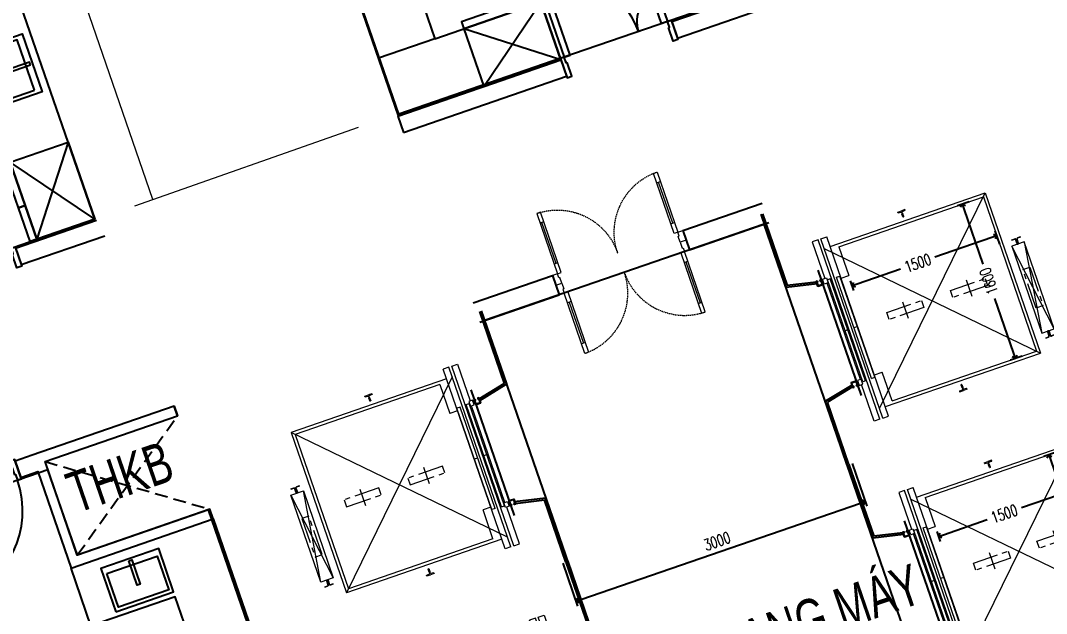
# Model space of a CAD drawing. Header units: millimetres. Extents: x -361702973 to 361248309, y -356458554 to 356543577.
# Drawn here: x 97716 to 107778, y 41030 to 46842 of the extents above; entities that cross this region are included whole.
import ezdxf
from ezdxf.enums import TextEntityAlignment as Align

# ---------------------------------------------------------------- set-up
doc = ezdxf.new("R2010")
doc.units = ezdxf.units.MM
doc.header["$LTSCALE"] = 100
doc.header["$MEASUREMENT"] = 0
for name, pattern in [('ACAD_ISO03W100', [30, 12, -18]), ('Xref_ST_MBDV Cot vach 30.7.2022$0$CENTERX2', [4, 2.5, -0.5, 0.5, -0.5]), ('Xref_ST_MBDV Cot vach 30.7.2022$0$HIDDEN', [0.375, 0.25, -0.125]), ('Xref_ST_MBDV Cot vach 30.7.2022$0$HIDDEN2', [0.1875, 0.125, -0.0625]), ('Xref_ST_MBDV Cot vach 30.7.2022$0$PHANTOMX2', [5, 2.5, -0.5, 0.5, -0.5, 0.5, -0.5])]:
    doc.linetypes.add(name, pattern=pattern)
for name, color, linetype in [('A-_FURN----_E-_N', 251, 'Continuous'), ('A-_SANIEQPT_E-_N', 251, 'Continuous'), ('A-ANNO-ROOM', 50, 'Continuous'), ('dien tich thong thuy', 3, 'Continuous'), ('IDEA - dim', 251, 'Continuous'), ('KT-Net manh', 139, 'Continuous'), ('KT-Tuong', 1, 'Continuous'), ('Xref_ST_MBDV Cot vach 30.7.2022$0$KT-Khuat', 9, 'Xref_ST_MBDV Cot vach 30.7.2022$0$HIDDEN'), ('Xref_ST_MBDV Cot vach 30.7.2022$0$KT-Net manh', 139, 'Continuous'), ('Xref_ST_MBDV Cot vach 30.7.2022$0$KT-Text', 7, 'Continuous'), ('Xref_ST_MBDV Cot vach 30.7.2022$0$KT-Tuong', 1, 'Continuous')]:
    doc.layers.add(name, color=color, linetype=linetype)
for name, color, linetype, lineweight in [('AUDIT_I_220808132811-11', 7, 'Continuous', 9), ('Xref_ST_MBDV Cot vach 30.7.2022$0$CUA', 37, 'Continuous', 13), ('Xref_ST_MBDV Cot vach 30.7.2022$0$KT-Noi that', 36, 'Continuous', 9)]:
    doc.layers.add(name, color=color, linetype=linetype, lineweight=lineweight)
doc.styles.add('220126_HDN_HBA typical plan$0$211210_HDN_HBA_TYPICAL PLAN CORE OPT 1$0$HBA-Text', font='GOTHIC.TTF')
doc.styles.add('Xref_ST_MBDV Cot vach 30.7.2022$0$Arial', font='arial.ttf', dxfattribs={"width": 0.7})
doc.styles.add('Xref_ST_MBDV Cot vach 30.7.2022$0$DIM', font='vnsimli.shx', dxfattribs={"width": 0.7})
doc.styles.add('Xref_ST_MBDV Cot vach 30.7.2022$0$xref.N.Cot vach tang N2$0$DIM', font='vnsimli.shx', dxfattribs={"width": 0.7})
doc.dimstyles.new('Xref_ST_MBDV Cot vach 30.7.2022$0$CCU 1-100 A1', dxfattribs={"dimscale": 100, "dimtxt": 2.2, "dimasz": 1, "dimexe": 1, "dimexo": 0, "dimgap": 1, "dimtad": 1, "dimdec": 0, "dimdsep": 46, "dimtxsty": 'Xref_ST_MBDV Cot vach 30.7.2022$0$DIM', "dimblk1": 'Xref_ST_MBDV Cot vach 30.7.2022$0$_ARCHTICK', "dimblk2": 'Xref_ST_MBDV Cot vach 30.7.2022$0$_ARCHTICK', "dimsah": 1, "dimcen": 0, "dimdle": 1, "dimclrd": 256, "dimclre": 256, "dimclrt": 31, "dimadec": 0, "dimazin": 0, "dimtfac": 1, "dimtdec": 0, "dimtix": 1, "dimtmove": 2, "dimatfit": 3, "dimldrblk": 'Xref_ST_MBDV Cot vach 30.7.2022$0$_ARCHTICK', "dimfxl": 8, "dimtolj": 1, "dimarcsym": 0})
doc.dimstyles.new('Xref_ST_MBDV Cot vach 30.7.2022$0$xref.N.Cot vach tang N2$0$CCU 1-100 A1', dxfattribs={"dimscale": 100, "dimtxt": 2.2, "dimasz": 1, "dimexe": 1, "dimexo": 0, "dimgap": 1, "dimtad": 1, "dimdec": 0, "dimdsep": 46, "dimtxsty": 'Xref_ST_MBDV Cot vach 30.7.2022$0$xref.N.Cot vach tang N2$0$DIM', "dimblk1": 'Xref_ST_MBDV Cot vach 30.7.2022$0$xref.N.Cot vach tang N2$0$_ARCHTICK', "dimblk2": 'Xref_ST_MBDV Cot vach 30.7.2022$0$xref.N.Cot vach tang N2$0$_ARCHTICK', "dimsah": 1, "dimcen": 0, "dimdle": 1, "dimclrd": 256, "dimclre": 256, "dimclrt": 31, "dimadec": 0, "dimazin": 0, "dimtfac": 1, "dimtdec": 0, "dimtix": 1, "dimtmove": 2, "dimatfit": 3, "dimldrblk": 'Xref_ST_MBDV Cot vach 30.7.2022$0$xref.N.Cot vach tang N2$0$_ARCHTICK', "dimfxl": 8, "dimtolj": 1, "dimarcsym": 0})

# ---------------------------------------------------------------- blocks, each defined once
blk = doc.blocks.new('A$C418F5BC8')
at = {"layer": 'A-ANNO-ROOM', "insert": (648, 1091), "char_height": 600, "attachment_point": 2, "rotation": 50.4488, "style": '220126_HDN_HBA typical plan$0$211210_HDN_HBA_TYPICAL PLAN CORE OPT 1$0$HBA-Text'}
blk.add_mtext_dynamic_manual_height_columns('SL-S', width=722857412.87, gutter_width=9766, heights=[0], dxfattribs=at)
blk = doc.blocks.new('A$C1AAC5519')
at = {"layer": 'A-ANNO-ROOM', "insert": (773, 1217), "char_height": 600, "attachment_point": 2, "rotation": 50.4488, "style": '220126_HDN_HBA typical plan$0$211210_HDN_HBA_TYPICAL PLAN CORE OPT 1$0$HBA-Text'}
blk.add_mtext_dynamic_manual_height_columns('1-BR', width=722857412.87, gutter_width=9766, heights=[0], dxfattribs=at)
blk = doc.blocks.new('A$C2A6C5140')
at = {"layer": 'A-ANNO-ROOM', "insert": (731, 1190, 0), "char_height": 600, "attachment_point": 2, "rotation": 50.4488, "style": '220126_HDN_HBA typical plan$0$211210_HDN_HBA_TYPICAL PLAN CORE OPT 1$0$HBA-Text'}
blk.add_mtext_dynamic_manual_height_columns('2-BR', width=722857412.87, gutter_width=9766, heights=[0], dxfattribs=at)
blk = doc.blocks.new('A$C5388591E')
at = {"layer": 'A-ANNO-ROOM', "insert": (894, 842, 0), "char_height": 600, "attachment_point": 2, "rotation": 1.4065, "style": '220126_HDN_HBA typical plan$0$211210_HDN_HBA_TYPICAL PLAN CORE OPT 1$0$HBA-Text'}
blk.add_mtext_dynamic_manual_height_columns('3-BR', width=722857412.87, gutter_width=9766, heights=[0], dxfattribs=at)
blk = doc.blocks.new('A$C21AF0CCA')
at = {"layer": 'A-ANNO-ROOM', "insert": (1198, 815), "char_height": 600, "attachment_point": 2, "rotation": 0.1054, "style": '220126_HDN_HBA typical plan$0$211210_HDN_HBA_TYPICAL PLAN CORE OPT 1$0$HBA-Text'}
blk.add_mtext_dynamic_manual_height_columns('1-BR+', width=722857412.87, gutter_width=9766, heights=[0], dxfattribs=at)
blk = doc.blocks.new('Xref_ST_MBDV Cot vach 30.7.2022$0$_Open90')
at = {"color": 0, "linetype": 'ByBlock', "lineweight": -2}
for p, q in [((0, 0), (-1, 0)), ((-0.5, 0.5), (0, 0)), ((0, 0), (-0.5, -0.5))]:
    blk.add_line(p, q, dxfattribs=at)
blk = doc.blocks.new('*D108')
at = {"layer": 'Defpoints', "color": 5, "transparency": 16777216}
for p, q in [((-2230, 1494), (-2230, 1596)), ((-2180, 1546), (-1728, 1546)), ((-780, 1546), (-1372, 1546)), ((-730, 1457), (-730, 1596))]:
    blk.add_line(p, q, dxfattribs=at)
at = {"layer": 'Defpoints', "color": 0, "transparency": 16777216}
for p in [(-2230, 1546), (-2230, 1494, 0), (-730, 1457, 0)]:
    blk.add_point(p, dxfattribs=at)
at = {"layer": 'Defpoints', "color": 5, "transparency": 16777216, "xscale": 50, "yscale": 50, "zscale": 50, "rotation": 180}
blk.add_blockref('Xref_ST_MBDV Cot vach 30.7.2022$0$_Open90', (-2230, 1546), dxfattribs=at)
at = {"layer": 'Defpoints', "color": 5, "transparency": 16777216, "xscale": 50, "yscale": 50, "zscale": 50}
blk.add_blockref('Xref_ST_MBDV Cot vach 30.7.2022$0$_Open90', (-730, 1546), dxfattribs=at)
at = {"layer": 'Defpoints', "color": 5, "transparency": 16777216, "insert": (-1550, 1546), "char_height": 110, "attachment_point": 5, "style": 'Xref_ST_MBDV Cot vach 30.7.2022$0$DIM'}
blk.add_mtext('\\A1;1500', dxfattribs=at)
blk = doc.blocks.new('Xref_ST_MBDV Cot vach 30.7.2022$0$_ARCHTICK')
at = {"color": 0, "linetype": 'ByBlock', "const_width": 0.15}
blk.add_lwpolyline([(-0.5, -0.5), (0.5, 0.5)], dxfattribs=at)
blk = doc.blocks.new('*D109')
at = {"layer": 'Defpoints', "color": 5, "transparency": 16777216}
for p, q in [((-879, 1950), (-1000, 1950)), ((-950, 1900), (-950, 1328)), ((-950, 400), (-950, 972)), ((-879, 350), (-1000, 350))]:
    blk.add_line(p, q, dxfattribs=at)
at = {"layer": 'Defpoints', "color": 0, "transparency": 16777216}
for p in [(-879, 1950, 0), (-950, 350), (-879, 350, 0)]:
    blk.add_point(p, dxfattribs=at)
at = {"layer": 'Defpoints', "color": 5, "transparency": 16777216, "xscale": 50, "yscale": 50, "zscale": 50}
for p, rotation in [((-950, 1950), 90), ((-950, 350), 270)]:
    blk.add_blockref('Xref_ST_MBDV Cot vach 30.7.2022$0$_Open90', p, dxfattribs=dict(at, rotation=rotation))
at = {"layer": 'Defpoints', "color": 5, "transparency": 16777216, "insert": (-950, 1150), "char_height": 110, "attachment_point": 5, "rotation": 90, "style": 'Xref_ST_MBDV Cot vach 30.7.2022$0$DIM'}
blk.add_mtext('\\A1;1600', dxfattribs=at)
blk = doc.blocks.new('*U114')
for p, q in [((-1260, 525), (-1300, 525)), ((-1280, 100), (-1280, 525)), ((-90, 525), (-50, 525)), ((-70, 100), (-70, 525)), ((-1260, 100), (-1300, 100)), ((-90, 100), (-50, 100))]:
    blk.add_line(p, q)
for points in [[(-1300, 0), (-1260, 0), (-1260, 625), (-1300, 625)], [(-50, 0), (-90, 0), (-90, 625), (-50, 625)], [(-1350, -100), (-1290, -100), (-1290, -40), (-1300, -40), (-1300, 0), (-1350, 0)], [(0, -100), (-60, -100), (-60, -40), (-50, -40), (-50, 0), (0, 0)]]:
    blk.add_lwpolyline(points, close=True)
at = {"linetype": 'Xref_ST_MBDV Cot vach 30.7.2022$0$HIDDEN2'}
for centre, start, end in [((-1300, 0), 0, 90), ((-50, 0), 90, 180)]:
    blk.add_arc(centre, 625, start, end, dxfattribs=at)
blk = doc.blocks.new('Xref_ST_MBDV Cot vach 30.7.2022$0$xref.N.Cot vach tang N2$0$_Open90')
at = {"color": 0, "linetype": 'ByBlock', "lineweight": -2}
for p, q in [((0, 0), (-1, 0)), ((-0.5, 0.5), (0, 0)), ((0, 0), (-0.5, -0.5))]:
    blk.add_line(p, q, dxfattribs=at)
blk = doc.blocks.new('*D485')
at = {"layer": 'Defpoints', "color": 5, "transparency": 16777216}
for p, q in [((105871, 42501), (106016, 42081)), ((103211, 41166), (105953, 42112)), ((103035, 41522), (103180, 41102))]:
    blk.add_line(p, q, dxfattribs=at)
at = {"layer": 'Defpoints', "color": 0, "transparency": 16777216}
for p in [(105871, 42501), (106000, 42128), (103035, 41522)]:
    blk.add_point(p, dxfattribs=at)
at = {"layer": 'Defpoints', "color": 5, "transparency": 16777216, "xscale": 50, "yscale": 50, "zscale": 50}
for p, rotation in [((106000, 42128), 19.04747130685717), ((103164, 41149), 199.0474713068571)]:
    blk.add_blockref('Xref_ST_MBDV Cot vach 30.7.2022$0$xref.N.Cot vach tang N2$0$_Open90', p, dxfattribs=dict(at, rotation=rotation))
at = {"layer": 'Defpoints', "color": 5, "transparency": 16777216, "insert": (104548, 41738), "char_height": 110, "attachment_point": 5, "rotation": 19.0475, "style": 'Xref_ST_MBDV Cot vach 30.7.2022$0$xref.N.Cot vach tang N2$0$DIM'}
blk.add_mtext('\\A1;3000', dxfattribs=at)
blk = doc.blocks.new('Xref_ST_MBDV Cot vach 30.7.2022$0$xref.N.Cot vach tang N2$0$_ARCHTICK')
at = {"color": 0, "linetype": 'ByBlock', "const_width": 0.15}
blk.add_lwpolyline([(-0.5, -0.5), (0.5, 0.5)], dxfattribs=at)
blk = doc.blocks.new('*U148')
at = {"ltscale": 5}
for points in [[(-300, -450), (300, -450), (300, 0), (-300, 0)], [(-261, -65), (261, -65), (261, -415), (-261, -415)], [(-15, -20), (15, -20), (15, -270), (-15, -270)]]:
    blk.add_lwpolyline(points, close=True, dxfattribs=at)
blk = doc.blocks.new('12')
at = {"layer": 'A-_FURN----_E-_N', "linetype": 'Continuous', "elevation": 0}
for points in [[(185, 898), (185, 968), (535, 968), (535, 898)], [(535, 898), (535, 968), (985, 968), (985, 898)], [(185, 298), (185, 898), (985, 898), (985, 298)]]:
    blk.add_lwpolyline(points, close=True, dxfattribs=at)
at = {"layer": 'IDEA - dim'}
blk.add_lwpolyline([(125, 1173), (125, 1163), (185, 1163), (185, 1123), (-15, 1123), (-15, 1173)], close=True, dxfattribs=at)
at = {"layer": 'IDEA - dim', "elevation": 0}
blk.add_lwpolyline([(985, 898), (985, 298)], dxfattribs=at)
at = {"layer": 'KT-Net manh', "linetype": 'ACAD_ISO03W100', "ltscale": 4}
for p, q in [((185, 298, 0), (985, 898, 0)), ((985, 298, 0), (185, 898, 0))]:
    blk.add_line(p, q, dxfattribs=at)
at = {"layer": 'KT-Net manh', "extrusion": (2.71928e-09, -1.5929e-08, 1), "elevation": 0}
blk.add_lwpolyline([(185, 1123), (185, 298), (3015, 298), (3015, 98), (3835, 98), (3835, -117)], dxfattribs=at)
at = {"layer": 'KT-Tuong'}
for points in [[(0, 1123), (0, 258)], [(170, 1123), (170, 283)]]:
    blk.add_lwpolyline(points, dxfattribs=at)
at = {"layer": 'KT-Tuong', "elevation": 0}
blk.add_lwpolyline([(170, 1123), (0, 1123)], dxfattribs=at)
at = {"layer": 'A-_SANIEQPT_E-_N', "linetype": 'Continuous', "extrusion": (-2.71928e-09, 1.5929e-08, -1), "zscale": -1, "rotation": 179.9999999660112}
blk.add_blockref('*U148', (-1835, 378, 0), dxfattribs=at)
blk = doc.blocks.new('13')
blk.add_lwpolyline([(0, -11425), (-100, -11425)])
at = {"layer": 'IDEA - dim'}
blk.add_line((-170, -9775), (0, -9775), dxfattribs=at)
blk.add_lwpolyline([(-125, -9725), (-125, -9735), (-185, -9735), (-185, -9775), (15, -9775), (15, -9725)], close=True, dxfattribs=at)
blk.add_lwpolyline([(-1170, -9950), (-1170, -11425), (-3570, -11425), (-3570, -10825), (-1770, -10825), (-1770, -9950), (-1170, -9950)], dxfattribs=at)
blk.add_arc((-185, -8815), 920, 180, 270, dxfattribs=at)
at = {"layer": 'KT-Tuong'}
blk.add_lwpolyline([(0, -9950), (0, -9775), (-170, -9775), (-170, -9950), (-1170, -9950), (-1170, -11425), (-1070, -11425), (-1070, -10050), (-100, -10050), (-100, -11425), (0, -11425)], close=True, dxfattribs=at)
at = {"layer": 'Xref_ST_MBDV Cot vach 30.7.2022$0$KT-Khuat', "linetype": 'Xref_ST_MBDV Cot vach 30.7.2022$0$HIDDEN', "ltscale": 5}
for p, q in [((-1070, -10050), (-100, -11425)), ((-100, -10050), (-1070, -11425))]:
    blk.add_line(p, q, dxfattribs=at)
at = {"layer": 'IDEA - dim', "rotation": 270}
blk.add_blockref('*U148', (-1270, -10525), dxfattribs=at)
blk = doc.blocks.new('dc')
for points in [[(-1100, -40), (-1110, -40), (-1110, -100), (-1150, -100), (-1150, 100), (-1100, 100)], [(-50, -40), (-40, -40), (-40, -100), (0, -100), (0, 100), (-50, 100)], [(-1110, -400), (-1110, -100), (-1050, -100), (-1050, -400)], [(-40, -870), (-40, -100), (-100, -100), (-100, -870)]]:
    blk.add_lwpolyline(points, close=True)
for centre, radius, start, end in [((-1110, -100), 300, 270, 0), ((-40, -100), 770, 180, 270)]:
    blk.add_arc(centre, radius, start, end)
blk = doc.blocks.new('19')
at = {"layer": 'A-_FURN----_E-_N', "linetype": 'Continuous'}
for points in [[(-9658, 10470), (-9658, 10540), (-10108, 10540), (-10108, 10470)], [(-9308, 9870), (-9308, 10470), (-10108, 10470), (-10108, 9870)]]:
    blk.add_lwpolyline(points, close=True, dxfattribs=at)
at = {"layer": 'IDEA - dim'}
for p, q in [((-10408, 12100), (-10408, 10470)), ((-10408, 10470), (-10992, 10470))]:
    blk.add_line(p, q, dxfattribs=at)
for points in [[(-10992, 9870), (-10992, 12700), (-9308, 12700), (-9308, 12100), (-10408, 12100)], [(-10408, 10470), (-9308, 10470), (-9308, 9870)]]:
    blk.add_lwpolyline(points, dxfattribs=at)
at = {"layer": 'KT-Net manh', "linetype": 'ACAD_ISO03W100', "ltscale": 4}
for p, q in [((-9308, 9870), (-10108, 10470)), ((-10108, 9870), (-9308, 10470))]:
    blk.add_line(p, q, dxfattribs=at)
at = {"layer": 'KT-Tuong'}
for p, q in [((-11000, 9870), (-11000, 9700)), ((-9308, 9870), (-9308, 9700)), ((-8158, 9870), (-8158, 9700)), ((-11000, 9700), (-9308, 9700)), ((-8158, 9700), (-2408, 9700))]:
    blk.add_line(p, q, dxfattribs=at)
for points in [[(-8158, 9870), (-7358, 9870), (-7358, 10670), (-7758, 10670), (-7758, 12700)], [(-11000, 9870), (-9308, 9870)]]:
    blk.add_lwpolyline(points, dxfattribs=at)
at = {"layer": 'A-_FURN----_E-_N', "rotation": 180.0000000195502}
blk.add_blockref('dc', (-9308, 9785), dxfattribs=at)
blk = doc.blocks.new('Xref_ST_MBDV Cot vach 30.7.2022$0$TM 1000kg')
at = {"layer": 'Xref_ST_MBDV Cot vach 30.7.2022$0$KT-Net manh'}
for p, q in [((-2850, 2500), (-2850, 1742.2)), ((-2832, 2500), (-2832, 1754.4)), ((-2850, 1742.2), (-2847, 1742.2)), ((-2847, 1742.2), (-2847, 1739.2)), ((-2550, 1674.2), (-2847, 1739.2)), ((-2550, 1692.7), (-2832, 1754.4)), ((-2500, 1800), (-2500, 500)), ((-2550, 625.8), (-2847, 560.8)), ((-2550, 607.3), (-2832, 545.6)), ((-2850, 557.8), (-2847, 557.8)), ((-2850, -100), (-2850, 557.8)), ((-2847, 557.8), (-2847, 560.8)), ((-2832, -100), (-2832, 545.6))]:
    blk.add_line(p, q, dxfattribs=at)
at = {"layer": 'Xref_ST_MBDV Cot vach 30.7.2022$0$KT-Net manh', "const_width": 2}
for points in [[(-2847, 1742.2), (-2832, 1754.4)], [(-2847, 557.8), (-2832, 545.6)]]:
    blk.add_lwpolyline(points, dxfattribs=at)
at = {"layer": 'Xref_ST_MBDV Cot vach 30.7.2022$0$KT-Net manh', "ltscale": 2}
for points in [[(-2510, 1700), (-2500, 1700), (-2500, 1650), (-2550, 1650), (-2550, 1700), (-2540, 1700), (-2540, 1690), (-2541.6, 1690), (-2541.6, 1698.4), (-2548.4, 1698.4), (-2548.4, 1651.6), (-2501.6, 1651.6), (-2501.6, 1698.4), (-2508.4, 1698.4), (-2508.4, 1690), (-2510, 1690)], [(-2510, 600), (-2500, 600), (-2500, 650), (-2550, 650), (-2550, 600), (-2540, 600), (-2540, 610), (-2541.6, 610), (-2541.6, 601.6), (-2548.4, 601.6), (-2548.4, 648.4), (-2501.6, 648.4), (-2501.6, 601.6), (-2508.4, 601.6), (-2508.4, 610), (-2510, 610)]]:
    blk.add_lwpolyline(points, close=True, dxfattribs=at)
at = {"layer": 'Xref_ST_MBDV Cot vach 30.7.2022$0$KT-Noi that', "linetype": 'Continuous', "ltscale": 2}
for p, q in [((-2460, 2080, 0), (-2460, 1700, 0)), ((-2400, 2080, 0), (-2460, 2080, 0)), ((-2400, 220, 0), (-2400, 2080, 0)), ((-2370, 220, 0), (-2370, 2080, 0)), ((-2370, 2080, 0), (-2310, 2080, 0)), ((-2310, 220, 0), (-2310, 2080, 0)), ((-2310, 1981, 0), (-700, 1981, 0)), ((-2230, 1950, 0), (-730, 1950, 0)), ((-2230, 1950, 0), (-2230, 1650, 0)), ((-730, 1950, 0), (-730, 350, 0)), ((-700, 1981, 0), (-700, 319, 0)), ((-2455, 650, 0), (-2455, 1650, 0)), ((-2441.3, 620, 0), (-2441.3, 1680, 0)), ((-2411, 1680, 0), (-2441.3, 1680, 0)), ((-2411, 620, 0), (-2411, 1680, 0)), ((-2348, 625, 0), (-2348, 1675, 0)), ((-2348, 1675, 0), (-2314, 1675, 0)), ((-2314, 625, 0), (-2314, 1675, 0)), ((-2310, 1650, 0), (-2230, 1650, 0)), ((-2411, 1150, 0), (-2441.3, 1150, 0)), ((-2314, 1150, 0), (-2348, 1150, 0)), ((-2411, 620, 0), (-2441.3, 620, 0)), ((-2348, 625, 0), (-2314, 625, 0)), ((-2310, 650, 0), (-2230, 650, 0)), ((-2230, 350, 0), (-2230, 650, 0)), ((-2460, 220, 0), (-2460, 600, 0)), ((-2310, 319, 0), (-700, 319, 0)), ((-2230, 350, 0), (-730, 350, 0)), ((-2400, 220, 0), (-2460, 220, 0)), ((-2370, 220, 0), (-2310, 220, 0))]:
    blk.add_line(p, q, dxfattribs=at)
at = {"layer": 'Xref_ST_MBDV Cot vach 30.7.2022$0$KT-Noi that', "linetype": 'Continuous'}
for p, q in [((-1572.5, 2077, 0), (-1572.5, 2082, 0)), ((-1572.5, 2082, 0), (-1535, 2082, 0)), ((-1569.5, 2074, 0), (-1540.1, 2070.9, 0)), ((-1540, 2021, 0), (-1540, 2050, 0)), ((-1539, 2020, 0), (-1535, 2020, 0)), ((-1537.1, 2054.1, 0), (-1537.1, 2067.9, 0)), ((-1497.5, 2082, 0), (-1535, 2082, 0)), ((-1531, 2020, 0), (-1535, 2020, 0)), ((-1532.9, 2054.1, 0), (-1532.9, 2067.9, 0)), ((-1530, 2021, 0), (-1530, 2050, 0)), ((-1500.5, 2074, 0), (-1529.9, 2070.9, 0)), ((-1497.5, 2077, 0), (-1497.5, 2082, 0)), ((-603.5, 1460, 0), (-574.4, 1460, 0)), ((-603.5, 1456.8, 0), (-603.5, 1460, 0)), ((-603.5, 1456.8, 0), (-574.4, 1456.8, 0)), ((-568.2, 1406.2, 0), (-568.2, 1450.6, 0)), ((-565, 1406.2, 0), (-565, 1450.6, 0)), ((-555, 1406.2, 0), (-555, 1450.6, 0)), ((-551.8, 1406.2, 0), (-551.8, 1450.6, 0)), ((-516.5, 1460, 0), (-545.6, 1460, 0)), ((-516.5, 1456.8, 0), (-545.6, 1456.8, 0)), ((-516.5, 1456.8, 0), (-516.5, 1460, 0)), ((-558, 1403.2, 0), (-562, 1403.2, 0)), ((-558, 1400, 0), (-562, 1400, 0)), ((-603.5, 443.2, 0), (-574.4, 443.2, 0)), ((-603.5, 440, 0), (-574.4, 440, 0)), ((-568.2, 493.8, 0), (-568.2, 449.4, 0)), ((-565, 493.8, 0), (-565, 449.4, 0)), ((-558, 500, 0), (-562, 500, 0)), ((-558, 496.8, 0), (-562, 496.8, 0)), ((-555, 493.8, 0), (-555, 449.4, 0)), ((-551.8, 493.8, 0), (-551.8, 449.4, 0)), ((-516.5, 443.2, 0), (-545.6, 443.2, 0)), ((-516.5, 440, 0), (-545.6, 440, 0)), ((-1572.5, 223, 0), (-1572.5, 218, 0)), ((-1572.5, 218, 0), (-1535, 218, 0)), ((-1569.5, 226, 0), (-1540.1, 229.1, 0)), ((-1540, 279, 0), (-1540, 250, 0)), ((-1539, 280, 0), (-1535, 280, 0)), ((-1537.1, 245.9, 0), (-1537.1, 232.1, 0)), ((-1531, 280, 0), (-1535, 280, 0)), ((-1497.5, 218, 0), (-1535, 218, 0)), ((-1532.9, 245.9, 0), (-1532.9, 232.1, 0)), ((-1530, 279, 0), (-1530, 250, 0)), ((-1500.5, 226, 0), (-1529.9, 229.1, 0)), ((-1497.5, 223, 0), (-1497.5, 218, 0))]:
    blk.add_line(p, q, dxfattribs=at)
at = {"layer": 'Xref_ST_MBDV Cot vach 30.7.2022$0$KT-Noi that', "linetype": 'Xref_ST_MBDV Cot vach 30.7.2022$0$HIDDEN', "ltscale": 500}
for p, q in [((-2370, 1981, 0), (-700, 319, 0)), ((-2370, 319, 0), (-700, 1981, 0)), ((-495, 1400, 0), (-625, 500, 0)), ((-495, 500, 0), (-625, 1400, 0))]:
    blk.add_line(p, q, dxfattribs=at)
at = {"layer": 'Xref_ST_MBDV Cot vach 30.7.2022$0$KT-Noi that', "linetype": 'Xref_ST_MBDV Cot vach 30.7.2022$0$CENTERX2'}
for p, q in [((-1815, 1236, 0), (-1815, 1066.7, 0)), ((-1155, 1236, 0), (-1155, 1066.7, 0))]:
    blk.add_line(p, q, dxfattribs=at)
at = {"layer": 'Xref_ST_MBDV Cot vach 30.7.2022$0$KT-Noi that', "linetype": 'Continuous', "ltscale": 2, "elevation": 0}
for points in [[(-2485, 1700), (-2445, 1700), (-2445, 1650), (-2485, 1650)], [(-495, 1400), (-625, 1400), (-625, 500), (-495, 500)], [(-2485, 600), (-2445, 600), (-2445, 650), (-2485, 650)]]:
    blk.add_lwpolyline(points, close=True, dxfattribs=at)
at = {"layer": 'Xref_ST_MBDV Cot vach 30.7.2022$0$KT-Noi that', "linetype": 'Xref_ST_MBDV Cot vach 30.7.2022$0$PHANTOMX2', "elevation": 0}
for points in [[(-1635, 1186), (-1635, 1114), (-1995, 1114), (-1995, 1186)], [(-975, 1186), (-975, 1114), (-1335, 1114), (-1335, 1186)], [(-524, 1150), (-524, 750), (-596, 750), (-596, 1150)]]:
    blk.add_lwpolyline(points, close=True, dxfattribs=at)
at = {"layer": 'Xref_ST_MBDV Cot vach 30.7.2022$0$KT-Noi that', "linetype": 'Continuous'}
for centre, radius, start, end in [((-1569.5, 2077, 0), 3, 180, 270), ((-1540.1, 2067.9, 0), 3, 0, 90), ((-1542.3, 2054.7, 0), 5.25, 295.66972, 353.31728), ((-1539, 2021, 0), 1, 180, 270), ((-1529.9, 2067.9, 0), 3, 90, 180), ((-1527.7, 2054.7, 0), 5.25, 186.68272, 244.33028), ((-1531, 2021, 0), 1, 270, 0), ((-1500.5, 2077, 0), 3, 270, 0), ((-574.4, 1450.6, 0), 9.4, 0, 90), ((-574.4, 1450.6, 0), 6.2, 0, 90), ((-545.6, 1450.6, 0), 9.4, 90, 180), ((-545.6, 1450.6, 0), 6.2, 90, 180), ((-562, 1406.2, 0), 6.2, 180, 270), ((-562, 1406.2, 0), 3, 180, 270), ((-558, 1406.2, 0), 3, 270, 0), ((-558, 1406.2, 0), 6.2, 270, 0), ((-574.4, 449.4, 0), 6.2, 270, 0), ((-574.4, 449.4, 0), 9.4, 270, 0), ((-562, 493.8, 0), 6.2, 90, 180), ((-562, 493.8, 0), 3, 90, 180), ((-558, 493.8, 0), 6.2, 0, 90), ((-558, 493.8, 0), 3, 0, 90), ((-545.6, 449.4, 0), 9.4, 180, 270), ((-545.6, 449.4, 0), 6.2, 180, 270), ((-1569.5, 223, 0), 3, 90, 180), ((-1540.1, 232.1, 0), 3, 270, 0), ((-1539, 279, 0), 1, 90, 180), ((-1542.3, 245.3, 0), 5.25, 6.68272, 64.33028), ((-1527.7, 245.3, 0), 5.25, 115.66972, 173.31728), ((-1529.9, 232.1, 0), 3, 180, 270), ((-1531, 279, 0), 1, 0, 90), ((-1500.5, 223, 0), 3, 0, 90)]:
    blk.add_arc(centre, radius, start, end, dxfattribs=at)
at = {"layer": 'Defpoints', "color": 5}
for base, p1, p2, angle, picture, middle in [((-950.2, 350), (-879.1, 1950, 0), (-879.1, 350, 0), 90, '*D109', (-950.2, 1150)), ((-2230, 1545.8), (-730, 1457.2, 0), (-2230, 1494.3, 0), 180, '*D108', (-1550.1, 1545.8))]:
    dim = blk.add_linear_dim(base=base, p1=p1, p2=p2, angle=angle, dimstyle='Xref_ST_MBDV Cot vach 30.7.2022$0$CCU 1-100 A1', override={"dimscale": 50, "dimblk1": 'Xref_ST_MBDV Cot vach 30.7.2022$0$_Open90', "dimblk2": 'Xref_ST_MBDV Cot vach 30.7.2022$0$_Open90', "dimclrd": 5, "dimclre": 5, "dimclrt": 5, "dimlwd": 65535, "dimlwe": 65535}, dxfattribs=at)
    dim.commit()
    dim.dimension.update_dxf_attribs({"geometry": picture, "text_midpoint": middle, "dimtype": 128})

msp = doc.modelspace()

# ---------------------------------------------------------------- linework, layer by layer
at = {"layer": 'AUDIT_I_220808132811-11', "elevation": 0}
msp.add_lwpolyline([(99013.3, 45087.9), (96591.8, 52101.6, 0.3643585), (91883.8, 54156.4), (62948.1, 44174.2, 0.4519048), (60731.7, 38521.1), (68844.9, 24907.3, 0.3106789), (75007.9, 22936), (97530.7, 30727.4, 0.2299221), (97815.6, 31142.1), (98036.5, 32158.8, -0.27899), (98495.3, 32660.4), (102915.7, 34181, -0.4143404), (103568.2, 33863.9), (111897.5, 9773.2, 0.3197537), (117095.5, 6070.4), (162232.9, 6070.4, 0.4808686), (167373.5, 12501.3), (166764.8, 15196.4), (166719.6, 15396.9), (164944.1, 23916.5)], format="xyb", dxfattribs=at)
msp.add_lwpolyline([(98837.1, 45026.1), (101031.2, 45795.1)], dxfattribs=at)
at = {"layer": 'dien tich thong thuy', "elevation": 0}
for points in [[(111750.5, 49358.8), (108780.2, 50214.4), (109317.6, 48657.8), (106647.3, 47735.9), (106149.6, 49177.4), (105724.2, 49030.6), (106221.9, 47589.1), (104945.8, 47148.5), (104949.1, 47139), (104084.2, 46840.4), (103025.5, 46474.9), (101425.8, 45922.7), (100502.3, 48597.7), (100320.1, 48534.9), (100055.8, 49301.5)], [(96310.2, 41850.2), (94183.4, 41115.9), (94779, 39390.8), (94660.8, 39350.1), (95661, 36453), (95769.7, 36490.6), (96682.6, 33843.4), (99136.4, 34690.6), (99259.3, 34733), (101783.1, 35604.3), (99559.1, 42046.2), (98273.6, 41602.4), (97984.7, 42438.9), (97710.6, 42344.3), (96793.7, 42027.7), (96306.9, 41859.7), (96310.2, 41850.2)]]:
    msp.add_lwpolyline(points, dxfattribs=at)
at = {"layer": 'Xref_ST_MBDV Cot vach 30.7.2022$0$KT-Net manh', "elevation": 0}
msp.add_lwpolyline([(102266.9, 43901.4), (104779.8, 36623), (107521, 37569.4), (105009, 44845.3)], close=True, dxfattribs=at)
at = {"layer": 'Xref_ST_MBDV Cot vach 30.7.2022$0$KT-Tuong'}
for p, q in [((104210.9, 44782.2), (104991.2, 45050.7)), ((104210.9, 44782.2), (104276, 44593.1)), ((104276, 44593.1), (105056.3, 44861.6)), ((102154.5, 44074.3), (102934.4, 44342.7)), ((102934.4, 44342.7), (102999.5, 44153.6)), ((102219.6, 43885.2), (102999.5, 44153.6))]:
    msp.add_line(p, q, dxfattribs=at)

# ---------------------------------------------------------------- block references
at = {"layer": 'A-ANNO-ROOM'}
for p in [(-193366.6, 192838, 0), (-194725.1, 187914.8, 0), (-204628.5, 156603.4, 0), (-263479.6, 50485.1, 0), (-269121.2, 49296.6, 0), (-249390.3, 45734.4, 0), (-231828.1, 44407.8, 0), (-260545.4, 42210.5, 0), (-266006, 40714.4, 0), (-231175.9, 40645.5, 0), (-228303.7, 35687.8, 0)]:
    msp.add_blockref('A$C21AF0CCA', p, dxfattribs=at)
at = {"layer": 'dien tich thong thuy'}
for name, p, rotation in [('A$C2A6C5140', (-235738.1, 62244.3, 0), 310.9576437198666), ('A$C2A6C5140', (-226972, 58672.5, 0), 310.9576437198666), ('A$C2A6C5140', (-182858.2, 33888.1, 0), 310.9576437198666), ('A$C2A6C5140', (-203397, 23120.6, 0), 310.9576437198666), ('A$C2A6C5140', (-180585.3, 23151.3, 0), 310.9576437198666), ('A$C2A6C5140', (-196571, 22922.7, 0), 310.9576437198666), ('A$C418F5BC8', (-247792.3, 59981.5, 0), 309.6632197063607), ('A$C418F5BC8', (-251962.3, 57974.8, 0), 309.6632197063607), ('A$C418F5BC8', (-255726.3, 56926.2, 0), 309.6632197063607), ('A$C418F5BC8', (-259675.3, 55322.6, 0), 309.6632197063607), ('A$C1AAC5519', (-244713, 48430.2, 0), 309.6566028083925), ('A$C1AAC5519', (-223357.5, 48059.8, 0), 309.6566028083925), ('A$C1AAC5519', (-221487.8, 45005.6, 0), 309.6566028083925), ('A$C418F5BC8', (-197487.1, 33411.5, 0), 309.6632197063607), ('A$C418F5BC8', (-193448.7, 33349.4, 0), 309.6632197063607), ('A$C418F5BC8', (-201711.8, 33256.2, 0), 309.6632197063607), ('A$C418F5BC8', (-206278.2, 33163.1, 0), 309.6632197063607), ('A$C1AAC5519', (-271599.9, 39640.3, 0), 309.6566028083925), ('A$C418F5BC8', (-226889, 31090.3, 0), 309.6632197063607), ('A$C1AAC5519', (-217339.7, 23702.3, -0.3), 309.6566028083925), ('A$C1AAC5519', (-211634.6, 23442.2, 0), 309.6566028083925), ('A$C1AAC5519', (-187964.1, 23164.1, 0), 309.6566028083925)]:
    msp.add_blockref(name, p, dxfattribs=dict(at, rotation=rotation))
for name, p in [('A$C418F5BC8', (-197463.7, 182913.5, 0)), ('A$C418F5BC8', (-200259, 179138.7, 0)), ('A$C2A6C5140', (-188160, 177105.6, 0)), ('A$C418F5BC8', (-200994.9, 174771.9, 0)), ('A$C2A6C5140', (-234759.5, 172444.9, 0)), ('A$C418F5BC8', (-200719.9, 170423.8, 0)), ('A$C2A6C5140', (-190797.8, 169517.5, 0)), ('A$C1AAC5519', (-230168, 167012, 0)), ('A$C418F5BC8', (-202290, 165833.6, 0)), ('A$C1AAC5519', (-241412.8, 165333.8, 0)), ('A$C418F5BC8', (-226321.6, 164849, 0)), ('A$C418F5BC8', (-223174.5, 162010.2, 0.1)), ('A$C418F5BC8', (-203583.9, 161846.9, 0)), ('A$C418F5BC8', (-244807.2, 161329.3, 0.1)), ('A$C2A6C5140', (-193344.5, 160504.9, 0)), ('A$C418F5BC8', (-219934.2, 159334.2, 0.1)), ('A$C1AAC5519', (-248428.9, 157037.2, 0)), ('A$C1AAC5519', (-252286.3, 152336.2, 0)), ('A$C2A6C5140', (-195752.5, 151816, 0)), ('A$C418F5BC8', (-228142.2, 149140, 0.1)), ('A$C1AAC5519', (-255923.8, 147682, 0)), ('A$C418F5BC8', (-224737.6, 146340.2, 0.1)), ('A$C2A6C5140', (-198038.4, 144981, 0)), ('A$C418F5BC8', (-221724.6, 144236.9, 0)), ('A$C1AAC5519', (-260576.9, 142107.7, 0)), ('A$C418F5BC8', (-245667.6, 140788.5, 0)), ('A$C418F5BC8', (-263605.5, 138503.3, 0.1)), ('A$C2A6C5140', (-199977, 137220.1, 0)), ('A$C418F5BC8', (-247616.1, 136995.9, 0)), ('A$C418F5BC8', (-266636.7, 135433.6, 0)), ('A$C1AAC5519', (-268569.2, 131058, 0)), ('A$C418F5BC8', (-252583.2, 130659.5, 0)), ('A$C418F5BC8', (-256446.3, 127486.8, 0)), ('A$C418F5BC8', (-258903, 124459.9, 0.1)), ('A$C2A6C5140', (-265461.2, 122023.7, 0)), ('A$C5388591E', (-193808.8, 199941.2, 0)), ('A$C5388591E', (-210573.6, 135718.1, 0)), ('A$C5388591E', (-276921.9, 49051.5, 0)), ('A$C5388591E', (-224277.6, 23412.8, 0))]:
    msp.add_blockref(name, p, dxfattribs=at)
at = {"layer": 'IDEA - dim', "rotation": 109.0471379536515}
msp.add_blockref('13', (88424.6, 39334), dxfattribs=at)
at = {"layer": 'Xref_ST_MBDV Cot vach 30.7.2022$0$CUA', "xscale": -1, "rotation": 18.99710501133985}
msp.add_blockref('*U114', (102934.4, 44342.7), dxfattribs=at)
at = {"layer": 'Xref_ST_MBDV Cot vach 30.7.2022$0$CUA', "rotation": 198.9971050113357}
msp.add_blockref('*U114', (102999.5, 44153.6), dxfattribs=at)
at = {"layer": 'Xref_ST_MBDV Cot vach 30.7.2022$0$KT-Noi that', "rotation": 19.04748280657569}
for p in [(108485.3, 43509.4), (109333.8, 41051.7)]:
    msp.add_blockref('Xref_ST_MBDV Cot vach 30.7.2022$0$TM 1000kg', p, dxfattribs=at)
at = {"layer": 'Xref_ST_MBDV Cot vach 30.7.2022$0$KT-Noi that', "xscale": -1, "rotation": 19.04679309956865}
for p in [(100356.2, 40702.8), (101204.7, 38245.1)]:
    msp.add_blockref('Xref_ST_MBDV Cot vach 30.7.2022$0$TM 1000kg', p, dxfattribs=at)

# ---------------------------------------------------------------- texts
at = {"layer": 'Xref_ST_MBDV Cot vach 30.7.2022$0$KT-Text', "extrusion": (-7.74205e-08, -2.60102e-08, 1), "style": 'Xref_ST_MBDV Cot vach 30.7.2022$0$Arial', "width": 0.7}
for s, p in [('THKB', (98754.8, 42178.3, 0)), ('SẢNH THANG MÁY', (104920.6, 40572.8, 0))]:
    msp.add_text(s, height=400, rotation=19, dxfattribs=at).set_placement(p, align=Align.CENTER)

# ---------------------------------------------------------------- dimensions: what is measured, and where the dimension line sits
at = {"layer": 'Defpoints', "color": 5}
dim = msp.add_aligned_dim(p1=(103035.5, 41522), p2=(105871.2, 42501.1), distance=-394.2, dimstyle='Xref_ST_MBDV Cot vach 30.7.2022$0$xref.N.Cot vach tang N2$0$CCU 1-100 A1', override={"dimscale": 50, "dimblk1": 'Xref_ST_MBDV Cot vach 30.7.2022$0$xref.N.Cot vach tang N2$0$_Open90', "dimblk2": 'Xref_ST_MBDV Cot vach 30.7.2022$0$xref.N.Cot vach tang N2$0$_Open90', "dimclrd": 5, "dimclre": 5, "dimclrt": 5, "dimlwd": 65535, "dimlwe": 65535}, dxfattribs=at)
dim.commit()
dim.dimension.update_dxf_attribs({"geometry": '*D485', "text_midpoint": (104547.8, 41738.1)})

# ---------------------------------------------------------------- next in the draw order: block references
at = {"layer": 'IDEA - dim', "extrusion": (-1.41695e-08, -7.76877e-09, 1), "rotation": 109.0471379200311}
msp.add_blockref('12', (98785.7, 44815.4, 0), dxfattribs=at)

# ---------------------------------------------------------------- next in the draw order: linework, layer by layer
at = {"layer": 'dien tich thong thuy', "elevation": 0}
msp.add_lwpolyline([(98444, 44893.2), (97520.3, 47568.4), (97709.4, 47633.7), (96217.3, 51951.1, 0.4138343), (93930.2, 53065.2), (91651.1, 52280.8), (93508, 46902.3), (93517.5, 46905.6), (94439.4, 44235.3), (95077.4, 44455.5), (95297.7, 43817.5), (96195.7, 44127.5), (96199, 44118.1)], format="xyb", close=True, dxfattribs=at)

# ---------------------------------------------------------------- next in the draw order: block references
at = {"layer": 'IDEA - dim', "rotation": 19.04713795400197}
msp.add_blockref('19', (115035.3, 40163.8, 0), dxfattribs=at)

doc.saveas('drawing.dxf')
